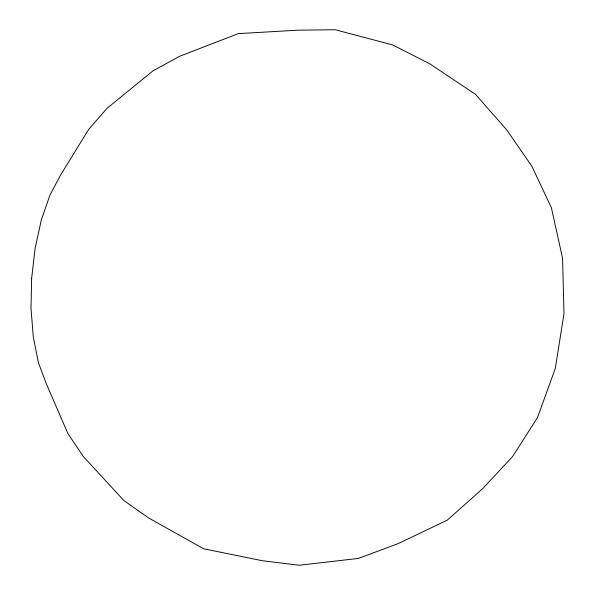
<?xml version="1.0" encoding="UTF-8"?>
<svg xmlns="http://www.w3.org/2000/svg" width="595" height="595" viewBox="0 0 595 595"><rect width="100%" height="100%" fill="white"/><g stroke="black" fill="none" stroke-linecap="round" stroke-linejoin="round"><path stroke-width="0.89" d="M31.639 278.244L31.007 308.418L33.298 337.112L38.444 362.705L46.254 383.626L67.875 433.502L83.367 456.573L123.924 500.573L148.467 517.866L203.512 548.746L262.298 560.713L299.285 565.25L358.391 558.43L398.107 543.637L447.254 520.171L482.671 488.651L512.578 456.566L537.553 417.393L555.336 368.327L563.993 313.595L562.572 258.312L551.364 207.655L531.752 166.02L506.419 129.502L475.487 94.337L430.036 63.962L392.678 44.915L335.208 29.75L297.991 30.174L238.335 33.617L179.816 56.213L153.168 70.746L107.152 108.186L88.662 129.435L60.534 175.146L49.928 195.108L41.33 219.979L35.135 248.227L31.639 278.244"/></g></svg>
